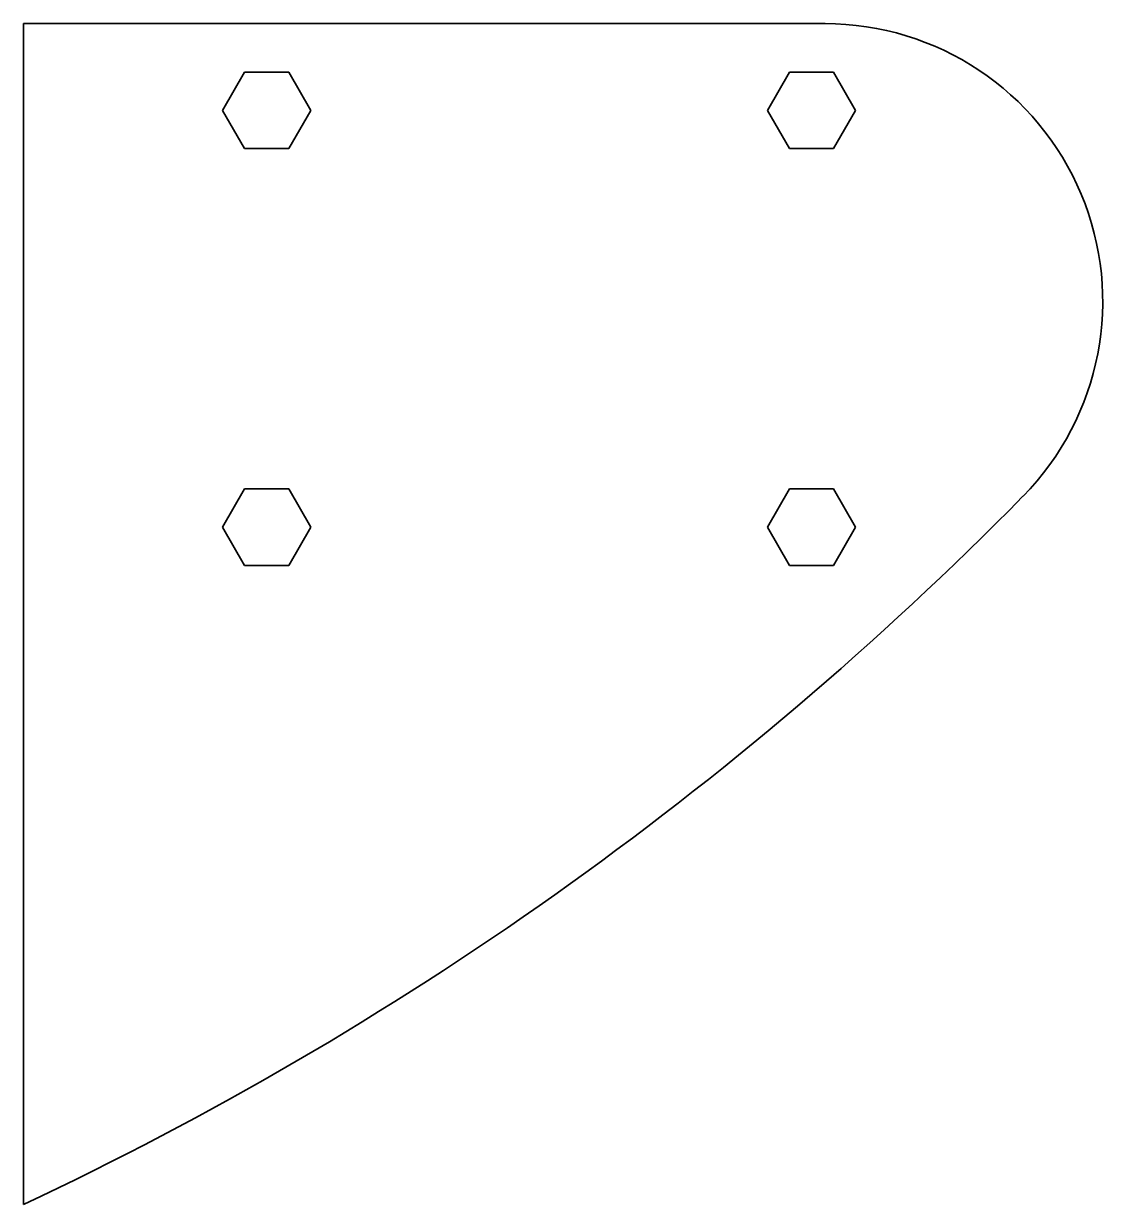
# Model space of a CAD drawing. Header units: inches. Extents: x 0 to 159, y 0 to 170.
import ezdxf

# ---------------------------------------------------------------- set-up
doc = ezdxf.new("R2010")
doc.units = ezdxf.units.IN
doc.header["$MEASUREMENT"] = 0
doc.layers.add('SIMUMAK Visible (ISO)', color=7, linetype='Continuous', lineweight=35)

# ---------------------------------------------------------------- blocks, each defined once
blk = doc.blocks.new('BRZ-CON-04-SPRUETR01_Compatibilidad y soporte ruedas_BRZ-CON-04-SPRUETR01')
at = {"layer": 'SIMUMAK Visible (ISO)'}
for p, q in [((-77.72, -85), (-77.72, 85)), ((-77.72, 85), (37.72, 85)), ((-49.07, 72.5), (-45.89, 78)), ((-45.89, 78), (-39.54, 78)), ((-39.54, 78), (-36.37, 72.5)), ((29.43, 72.5), (32.61, 78)), ((32.61, 78), (38.96, 78)), ((38.96, 78), (42.13, 72.5)), ((-45.89, 67), (-49.07, 72.5)), ((-36.37, 72.5), (-39.54, 67)), ((32.61, 67), (29.43, 72.5)), ((42.13, 72.5), (38.96, 67)), ((-39.54, 67), (-45.89, 67)), ((38.96, 67), (32.61, 67)), ((-49.07, 12.5), (-45.89, 18)), ((-45.89, 18), (-39.54, 18)), ((-39.54, 18), (-36.37, 12.5)), ((29.43, 12.5), (32.61, 18)), ((32.61, 18), (38.96, 18)), ((38.96, 18), (42.13, 12.5)), ((-45.89, 7), (-49.07, 12.5)), ((-36.37, 12.5), (-39.54, 7)), ((32.61, 7), (29.43, 12.5)), ((42.13, 12.5), (38.96, 7)), ((-39.54, 7), (-45.89, 7)), ((38.96, 7), (32.61, 7))]:
    blk.add_line(p, q, dxfattribs=at)
at = {"layer": 'SIMUMAK Visible (ISO)', "extrusion": (0, 0, -1)}
blk.add_arc((-37.72, 45), 40, 90, 224.5337, dxfattribs=at)
at = {"layer": 'SIMUMAK Visible (ISO)'}
blk.add_arc((-290.19, 367.61), 500, 295.1468, 315.4663, dxfattribs=at)

msp = doc.modelspace()

# ---------------------------------------------------------------- block references
msp.add_blockref('BRZ-CON-04-SPRUETR01_Compatibilidad y soporte ruedas_BRZ-CON-04-SPRUETR01', (77.72, 85))

doc.saveas('drawing.dxf')
